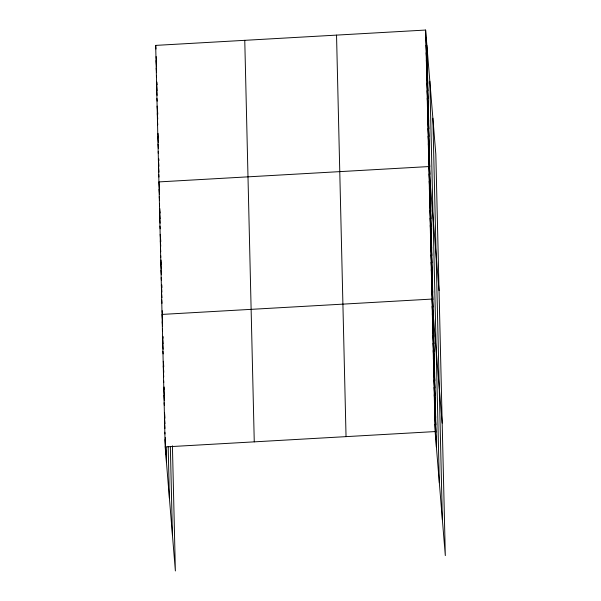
<?xml version="1.0" encoding="UTF-8"?>
<svg xmlns="http://www.w3.org/2000/svg" width="601" height="601" viewBox="0 0 601 601"><rect width="100%" height="100%" fill="white"/><g stroke="black" fill="none" stroke-linecap="round" stroke-linejoin="round"><path stroke-width="0.9" d="M172.419 445.807L175.379 570.95L165.185 446.919L155.682 45.391L425.621 30.05L435.815 154.081L445.318 555.609L435.116 431.571L425.621 30.05M165.185 446.919L435.116 431.571M425.801 37.638L427.056 52.956M425.974 45.218L427.236 60.543M426.154 52.805L427.416 68.123M426.334 60.385L427.596 75.711M426.515 67.973L427.777 83.291M426.695 75.553L427.957 90.879M426.875 83.141L428.137 98.459M427.056 90.721L428.31 106.046M427.236 98.309L428.49 113.627M427.416 105.896L428.671 121.214M427.589 113.476L428.851 128.802M427.769 121.064L429.031 136.382M427.95 128.644L429.212 143.97M428.13 136.232L429.392 151.55M428.31 143.812L429.572 159.137M428.49 151.399L429.753 166.717M428.671 158.98L429.925 174.305M439.046 290.599L428.851 166.567L158.912 181.908L159.581 190.021M429.024 173.929L430.278 189.247M429.197 181.292L430.459 196.61M429.369 188.654L430.632 203.972M429.542 196.009L430.804 211.334M429.723 203.371L430.977 218.696M429.895 210.733L431.15 226.059M430.068 218.095L431.33 233.413M430.241 225.458L431.503 240.776M430.414 232.82L431.676 248.138M430.586 240.182L431.849 255.5M430.767 247.537L432.021 262.862M430.94 254.899L432.202 270.225M431.112 262.261L432.374 277.587M431.285 269.624L432.547 284.942M431.458 276.986L432.72 292.304M431.638 284.348L432.893 299.666M431.811 291.71L433.066 307.028M442.178 423.104L431.984 299.073L162.052 314.413L162.571 320.724M432.157 306.427L433.419 321.753M432.329 313.79L433.591 329.115M432.51 321.152L433.764 336.477M432.682 328.514L433.937 343.832M432.855 335.876L434.117 351.194M433.028 343.239L434.29 358.557M433.201 350.601L434.463 365.919M433.374 357.956L434.636 373.281M433.554 365.318L434.808 380.643M433.727 372.68L434.981 388.006M433.899 380.042L435.162 395.36M434.072 387.405L435.334 402.723M434.245 394.767L435.507 410.085M434.425 402.129L435.68 417.447M434.598 409.484L435.853 424.809M434.771 416.846L436.033 432.172M434.944 424.208L436.206 439.534M155.682 45.391L155.982 48.997M156.162 56.584L156.53 61.092M156.042 60.566L156.56 66.869M156.222 68.146L156.591 72.653M156.403 75.734L156.553 77.537M156.921 82.037L157.139 84.741M156.583 83.314L157.177 90.526M156.763 90.901L157.131 95.409M156.936 98.481L157.161 101.186M157.116 106.069L157.785 114.182M157.297 113.649L157.74 119.058M157.477 121.237L157.778 124.843M158.025 133.324L158.401 137.832M157.838 136.404L158.356 142.715M158.018 143.992L158.386 148.492M158.198 151.572L158.341 153.375M158.792 158.784L158.934 160.587M158.379 159.16L158.972 166.364M158.551 166.74L159.002 172.149M158.732 174.328L158.957 177.032M159.085 189.27L159.535 194.679M159.265 196.632L159.558 200.238M159.438 203.994L159.588 205.797M159.806 208.502L160.174 213.009M159.611 211.357L160.204 218.569M159.783 218.719L160.159 223.226M159.956 226.081L160.182 228.786M160.204 234.337L160.798 241.549M160.309 240.798L160.752 246.207M160.482 248.16L160.775 251.766M160.655 255.523L160.805 257.326M161.023 260.03L161.399 264.538M160.828 262.885L161.346 269.195M161.008 270.247L161.376 274.755M161.181 277.609L161.399 280.314M161.774 284.814L161.992 287.518M161.353 284.972L161.947 292.176M161.526 292.326L161.969 297.735M161.699 299.689L162 303.295M162.172 310.657L162.54 315.164M162.225 321.775L162.593 326.283M162.398 329.138L162.548 330.941M162.991 336.342L163.141 338.145M162.571 336.5L163.164 343.704M162.743 343.855L163.194 349.264M162.924 351.217L163.141 353.921M163.314 361.284L163.765 366.693M163.269 365.941L163.788 372.252M163.442 373.304L163.742 376.91M163.615 380.666L163.765 382.469M164.133 386.969L164.358 389.673M163.788 388.028L164.381 395.233M163.968 395.383L164.411 400.792M164.141 402.745L164.358 405.45M164.539 412.812L164.982 418.221M164.486 417.47L165.005 423.78M164.659 424.832L164.959 428.438M164.839 432.194L164.982 433.997M165.283 437.603L165.576 441.202M165.012 439.556L166.267 454.874M432.863 118.209L442.366 519.73M429.828 81.248L439.331 482.768M426.875 45.368L436.379 446.889M336.537 35.113L346.041 436.634M244.765 40.327L254.261 441.848M170.346 446.738L172.434 535.078M168.175 446.581L169.392 498.109M166.094 447.512L166.447 462.237"/></g></svg>
